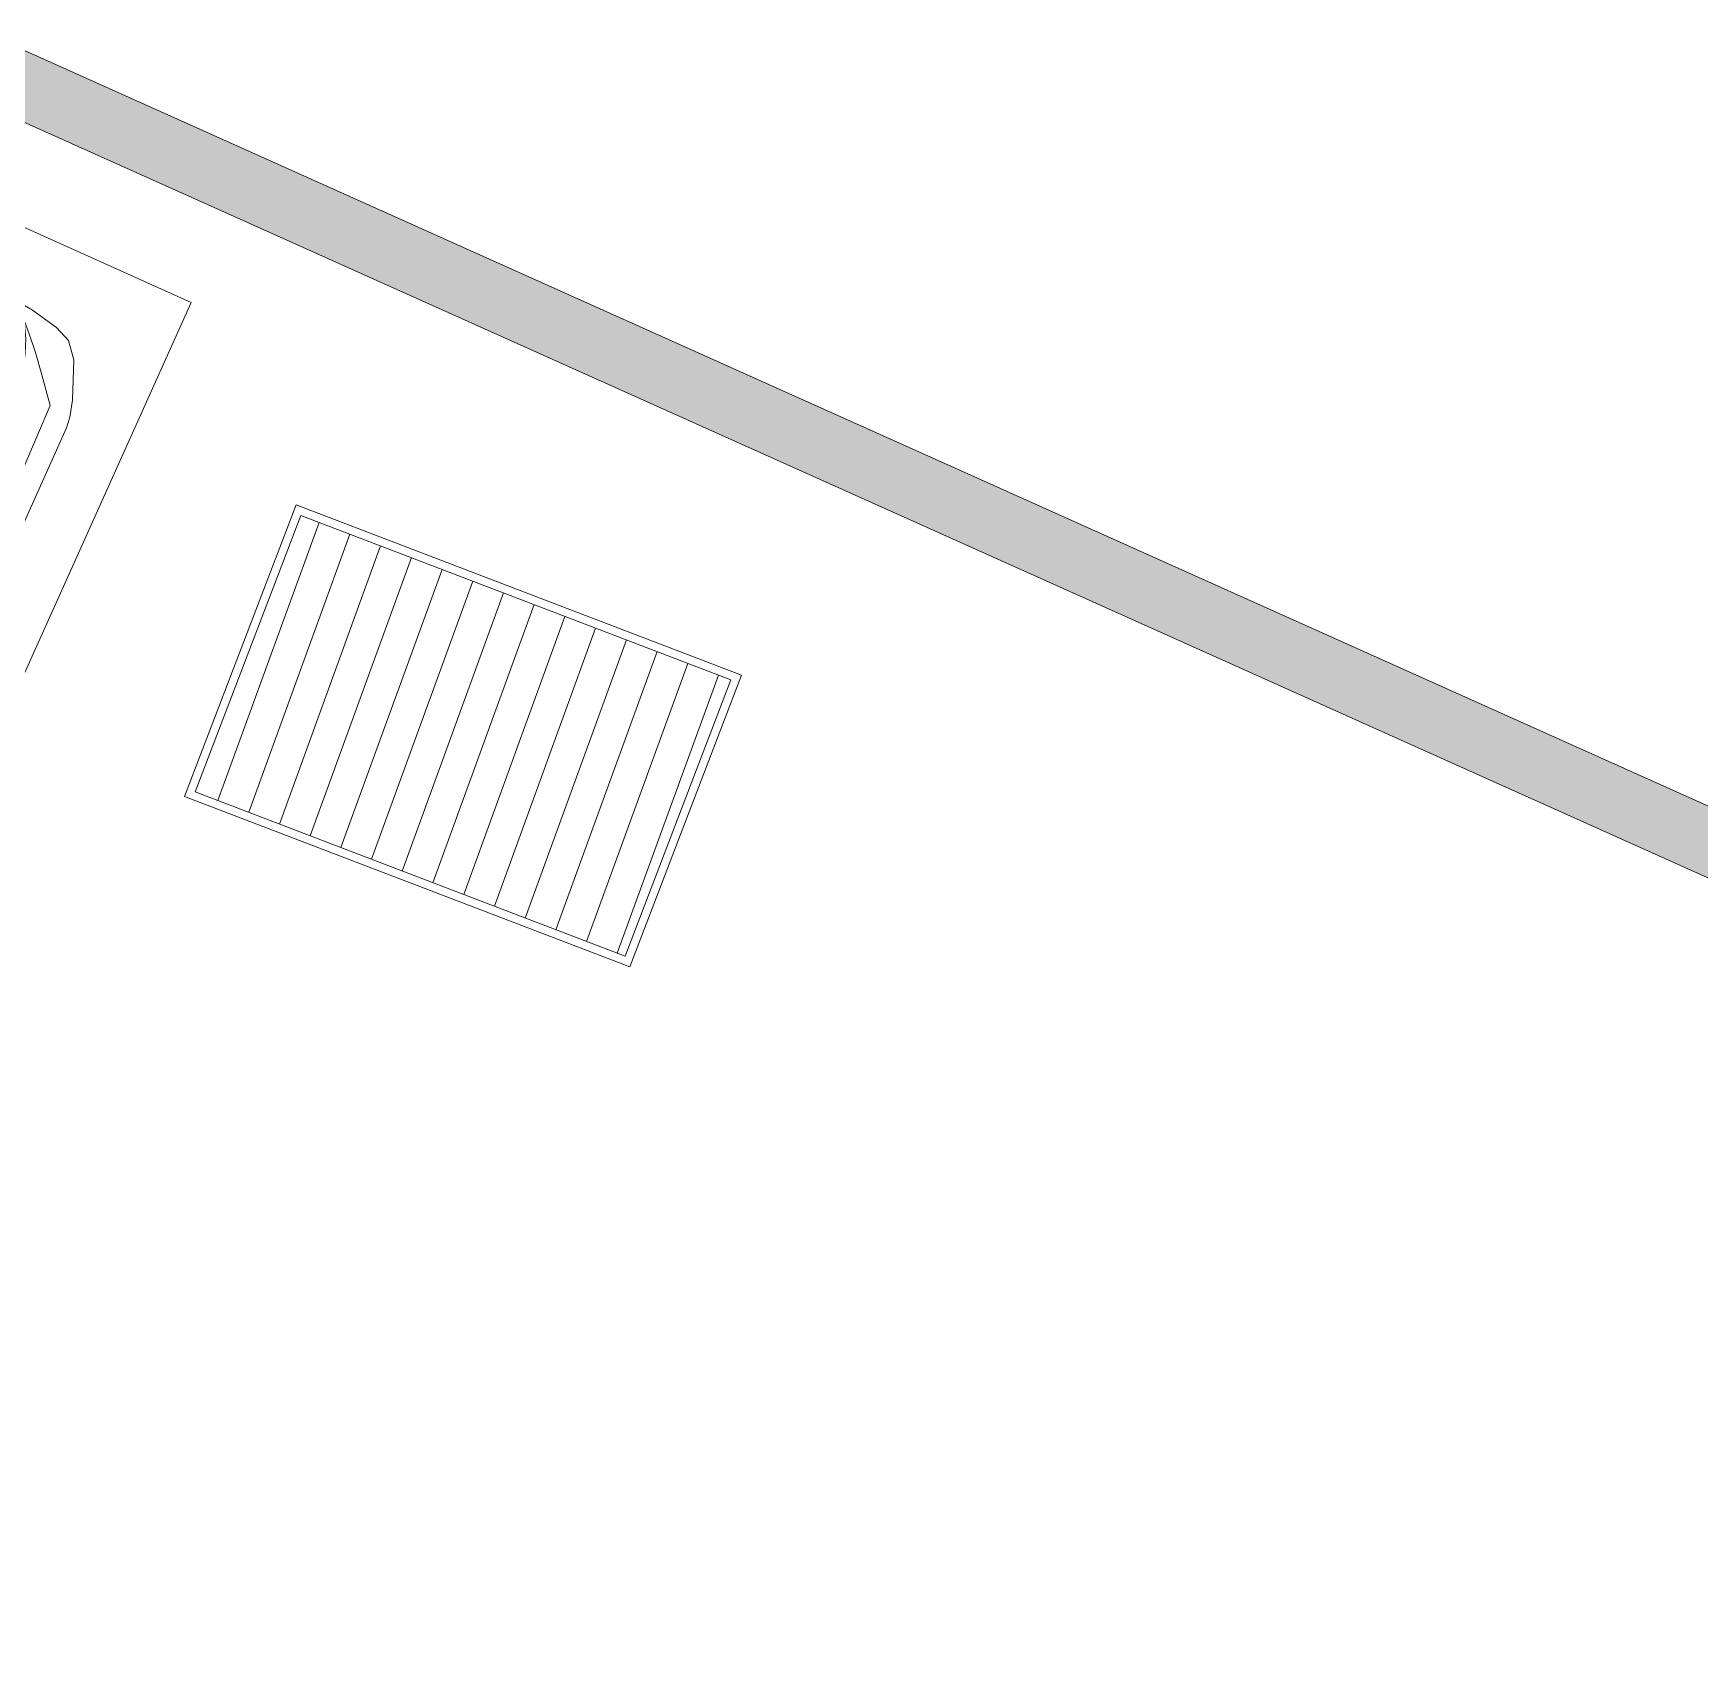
# Model space of a CAD drawing. Header units: metres. Extents: x -13933 to 152404, y -7861 to 21912.
# Drawn here: x 118151 to 119165, y 4820 to 5807 of the extents above; entities that cross this region are included whole.
import ezdxf

# ---------------------------------------------------------------- set-up
doc = ezdxf.new("R2010")
doc.units = ezdxf.units.M
doc.header["$LTSCALE"] = 100
doc.header["$MEASUREMENT"] = 0
doc.layers.get('0').update_dxf_attribs({"color": 9, "lineweight": 9})
for name, color, linetype, lineweight in [('04', 9, 'Continuous', 9), ('06D', 9, 'Continuous', 9), ('09', 9, 'Continuous', 9)]:
    doc.layers.add(name, color=color, linetype=linetype, lineweight=lineweight)

# ---------------------------------------------------------------- blocks, each defined once
blk = doc.blocks.new('p-araba-10')
for points in [[(-193.7946515953372, -2.391985443406156), (-193.7946515953372, 5.335690907420939), (-192.9446603355027, 22.22289716773957), (-191.1343508511054, 38.93531647465716), (-187.6447102801176, 56.59160204151703), (-183.4097955941252, 66.35645079905225), (-173.8844029613829, 74.24433113962004), (-151.2714402148121, 83.47939412597042), (-141.1894990330038, 86.29693780564413), (-134.4818931684131, 87.06637284766475), (-72.47454634953465, 87.27792136419157), (-61.37456853537878, 86.96089897568163), (-45.80797869517119, 86.77968660414628), (-43.98216578320716, 86.69688539662457), (-42.48757636609662, 90.54232733759271), (-39.06058796141588, 95.92556130162848), (-35.28961942424939, 99.56732487659613), (-31.16356867497962, 101.5281495497766), (-25.08713004989841, 101.8897061243915), (-22.62401783232053, 99.42752378272415), (-26.03112483520817, 92.75779106507252), (-28.43438111791329, 88.23908721069164), (-29.23044434502663, 86.74229554577325), (12.67796832371095, 87.5864527811209), (14.66985345240391, 88.35852471650287), (27.59592798743688, 88.18962056421152), (29.71225956566923, 87.5110533529223), (71.74465721946035, 87.11365386146645), (127.907173206855, 86.6577619465679), (159.9596585794788, 87.22787608978979), (177.4583239854255, 87.11279642833686), (187.3207639684406, 85.7044076233724), (198.3576960887148, 82.41805237434164), (207.0429049775849, 78.0176222933078), (214.099722343366, 72.2010371620272), (217.0853713837714, 65.01382188285059), (219.972124850101, 58.06467335952038), (223.2213249290798, 37.27381372782111), (225, 11.23466373271367), (225, -11.23466373271367), (223.2213249290798, -37.27381372758828), (219.972124850101, -58.06467335928755), (217.0853713837714, -65.01382188264688), (214.099722343366, -72.20103716179437), (207.0429049775703, -78.01762229307495), (198.3576960887148, -82.4180523741379), (187.3207639684406, -85.70440762313955), (177.4583239854109, -87.11279642810403), (159.9596585794934, -87.22787608955696), (127.9071732068696, -86.65776194633509), (71.74465721946035, -87.11365386126272), (29.71225956566923, -87.5110533527186), (27.59592798743688, -88.18962056400778), (14.66985345240391, -88.35852471627004), (12.67796832371095, -87.58645278088807), (-29.23044434501207, -86.74229554554041), (-28.43438111791329, -88.23908721042973), (-26.03112483520817, -92.75779106483971), (-22.62401783232053, -99.42752378249132), (-25.08713004989841, -101.8897061241878), (-31.16356867500872, -101.5281495495728), (-35.28961942424939, -99.56732487633415), (-39.06058796141588, -95.92556130139565), (-42.48757636609662, -90.542327337389), (-43.98216578320716, -86.69688539639174), (-45.80797869517119, -86.77968660394255), (-61.37456853537878, -86.9608989754779), (-72.47454634956375, -87.27792136398784), (-134.4818931684276, -87.06637284746101), (-141.1894990330038, -86.2969378054113), (-151.2714402148121, -83.47939412573758), (-173.8844029613974, -74.24433113938721), (-183.4097955941252, -66.35645079881942), (-187.644710280103, -56.5916020412842), (-191.1343508511054, -38.93531647442433), (-192.9446603355027, -22.22289716750674), (-193.7946515953372, -5.335690907188108), (-193.7946515953372, 2.391985443609883)], [(-92.98041732398269, -62.46545957286435), (-126.3407780398411, -56.34466668996902), (-149.4607751506846, -50.64599693204218), (-165.5075315705035, -45.58051337573853), (-173.7420508244977, -42.30905486705887), (-183.4545614163799, -36.92697770516679), (-182.7155649415654, -25.63516972759681), (-183.2434195664391, -12.44380516409001), (-183.2434195664245, 0.1671394717268413), (-183.2434195664245, 12.77808410754369), (-182.7155649415654, 25.96944867107959), (-183.4545614163653, 37.26125664862047), (-177.7537395265099, 42.95992640654731), (-168.4635126345383, 51.50793053877714), (-157.5897250914422, 60.58358933423005), (-142.7042472345783, 72.82517610951619), (-124.6516464637388, 73.24730024398013), (-101.9539330527914, 73.56389284004398), (-79.36179056677794, 73.66942336891951), (-76.8280915909272, 72.40305197508131)], [(-92.98041732398269, 62.79973851631804), (-126.3407780398411, 56.6789456333936), (-149.4607751506992, 50.98027587546676), (-165.507531570518, 45.91479231916309), (-173.7420508244977, 42.64333381051256), (-183.4545614163653, 37.26125664862047), (-182.7155649415654, 25.96944867107959), (-183.2434195664245, 12.77808410754369), (-183.2434195664245, 0.1671394717268413), (-183.2434195664391, -12.44380516409001), (-182.7155649415654, -25.63516972759681), (-183.4545614163799, -36.92697770516679), (-177.753739526539, -42.62564746312272), (-168.4635126345383, -51.17365159532346), (-157.5897250914277, -60.24931039077637), (-142.7042472345783, -72.4908971660916), (-124.6516464637388, -72.91302130052645), (-101.9539330527914, -73.22961389661941), (-79.36179056677794, -73.33514442546584), (-76.82809159091268, -72.06877303165675)], [(-8.335404753743205, -56.67784572679375), (-13.40694145239831, -57.91172201333393), (-38.07109375957225, -63.47266283795761), (-60.31499003176577, -68.83198861042911), (-64.87784118870331, -68.26184810265839), (-69.3266201105871, -66.43739597806415), (-72.97690003838215, -63.58669135610398), (-75.82868263508135, -58.34139306024008), (-79.13674918343895, -49.21913660351129), (-82.78702911124856, -35.30769488208171), (-86.09509565962071, -15.35275732063746), (-87.0076668887341, -5.318274801611551), (-87.00766688874864, 0.1671394717268413), (-87.00766688871954, 5.652553745065233), (-86.09509565959162, 15.68703626409115), (-82.78702911124856, 35.64197382550629), (-79.13674918343895, 49.55341554699407), (-75.82868263508135, 58.67567200369376), (-72.97690003841124, 63.92097029955767), (-69.3266201105871, 66.77167492148874), (-64.87784118871787, 68.59612704611207), (-60.31499003175122, 69.16626755388278), (-38.07109375957225, 63.80694178138219), (-13.40694145236921, 58.24600095675851), (-8.335404753757759, 57.01212467024743)], [(66.19004278817738, 58.56164348551828), (27.51988434643136, 59.35984102963994), (12.69062016495445, 60.61415160492471), (0.9412797245604452, 62.89471571908507), (-31.45496066288615, 70.42057812913845)], [(-2.503063883443246, -52.91634093284665), (-3.05121524563583, -54.57846237601188), (-4.305998191324761, -55.49068843833811), (-8.335404753743205, -56.67784572679375), (-7.271851360201253, -54.46443385783641), (-7.157780788023956, -52.75401129298552), (-12.40505870392371, -22.76459121254447), (-12.74727208340482, -19.79985807240882), (-13.65984331253276, -17.74734995297331), (-17.53826604764617, -15.58081331544963), (-18.6789784211287, -14.21247526355728), (-19.13526403570722, -9.651347035178333), (-19.24933460789907, -3.15173816405877), (-19.24933460789907, 0.1671394717268413), (-19.24933460789907, 3.486017107483348), (-19.13526403572177, 9.985625978602913), (-18.6789784211578, 14.54675420698186), (-17.53826604764617, 15.91509225887421), (-13.65984331253276, 18.08162889642699), (-12.74727208340482, 20.1341370158334), (-12.40505870392371, 23.09887015593995), (-7.157780788038508, 53.0882902364101), (-7.271851360201253, 54.79871280129009), (-8.335404753757759, 57.01212467024743), (-4.305998191339313, 55.82496738173358), (-3.05121524563583, 54.91274131946557), (-2.503063883443246, 53.25061987627123)], [(160.3604593043128, 48.6247026934725), (127.9642189168808, 48.28261818051396), (99.67454573474241, 48.28261818051396), (68.41901938372757, 48.6247026934725), (43.20926827973744, 49.19484424281108), (29.29257532740303, 49.65095623237721), (20.85130143533752, 50.22109778168669), (11.38338574198133, 51.13332384401292), (4.31096703071671, 52.04554886471306), (0.6603977567137918, 52.57220961393613), (-2.503063883443246, 53.25061987627123), (-3.393428625116939, 49.78147154174803), (-4.876354378109681, 41.68546862395305), (-6.929637980749247, 29.59847798552073), (-9.096992155580663, 11.92410557980474), (-9.096992155566113, 2.573792086725006), (-9.096992155580663, 0.1671394717268413), (-9.096992155580663, -2.239513143300428), (-9.096992155580663, -11.58982663638016), (-6.929637980734697, -29.26419904209615), (-4.87635437809513, -41.35118968049937), (-3.393428625116939, -49.44719259835257), (-2.503063883443246, -52.91634093284665), (0.6603977567137918, -52.23793067048246), (4.31096703071671, -51.71126992131758), (11.38338574196677, -50.79904490055922), (20.85130143533752, -49.88681883826211), (29.29257532740303, -49.31667728892353), (43.20926827973744, -48.8605652993283), (68.41901938371302, -48.29042375004792), (99.67454573472787, -47.94833923706028), (127.9642189168808, -47.94833923706028), (160.3604593042982, -48.29042375001882)], [(66.19004278817738, -58.22736454209372), (27.51988434643136, -59.02556208618626), (12.690620164969, -60.27987266147102), (0.9412797245604452, -62.5604367756605), (-31.45496066285705, -70.08629918571387)]]:
    blk.add_lwpolyline(points)
for points in [[(159.4756802741467, 66.29907509915938), (166.0918133708328, 67.2113011614565), (167.1184551721671, 68.57964025491674), (165.8636722264782, 69.60589379382145), (156.2816842979955, 70.86020436907711), (128.6764395377104, 72.68465545213256), (106.0903282231156, 73.82493750921276), (87.72485468602099, 74.85119104814656), (77.73710138334718, 74.99895297260082), (77.38901637254456, 74.3431616359012), (80.31022259528982, 64.01851098496991), (81.10872158932034, 62.08003138376807), (83.2760757641663, 61.73794687080954), (106.8888272171607, 61.96600390713139), (135.634786013863, 63.79045499018684)], [(169.6280227264651, -39.28219476992672), (171.3390929496527, -30.27396578980552), (172.9360892748227, -18.6430881825363), (173.8486605039361, -4.38956194811908), (173.8486605039361, 0.1671394717268413), (173.8486605039506, 4.723840891572762), (172.9360892748082, 18.97736712598998), (171.3390929496381, 30.60824473323009), (169.6280227264651, 39.6164737133513), (166.7762417927006, 48.39664669866033), (165.8358800274873, 50.44915377649886), (160.5886021116021, 50.44915377649886), (160.3604593043128, 48.6247026934725), (159.0193946595827, 36.53771205506928), (157.5364689066045, 19.43348015712399), (156.9661127198342, 8.144687062813318), (156.9661127198342, 0.1671394716977375), (156.9661127198342, -7.810408119388739), (157.5364689066045, -19.09920121369941), (159.0193946595682, -36.2034331116156), (160.3604593042982, -48.29042375001882), (160.5886021116021, -50.11487483307428), (165.8358800274873, -50.11487483304517), (166.7762417927006, -48.06236775523575)], [(174.0634268708236, -36.08940459344011), (175.5463542867364, -27.87937419903756), (176.5729944251361, -19.32725825005036), (177.3714934191812, -10.54708526474132), (177.4855656542786, -1.424828807983431), (177.4855656542786, 0.1671394717268413), (177.4855656542786, 1.759107751437113), (177.3714934191812, 10.8813642081368), (176.5729944251361, 19.66153719344584), (175.5463542867073, 28.21365314243303), (174.0634268708236, 36.42368353686471), (173.0367867324239, 41.09884028341911), (173.1508573046012, 43.72148995210591), (174.5197124853875, 45.20385652217373), (178.0559218410199, 45.65996955333685), (184.1016987509647, 46.4581670974585), (193.2273994019633, 48.39664669868944), (197.4480371794489, 49.42290023759415), (199.843534161555, 49.30887171938957), (201.6686732940288, 47.14233612340468), (202.5812445231568, 43.60746143395954), (204.7485986979882, 36.87979656802781), (206.6878100655594, 26.73128553082643), (208.1707358185231, 18.63528261297324), (209.0833053847746, 12.4777592964092), (209.6536615715158, 6.89037752909644), (209.539590999324, 4.951897927894606), (208.6270214331016, 3.013418326692772), (207.7144502039591, 1.188966202098526), (207.7144502039737, 0.1671394717268413), (207.7144502039591, -0.8546872586739482), (208.6270214331016, -2.679139383268193), (208.6270214331016, -2.679139383268193), (209.539590999324, -4.617618984470027), (209.6536615715158, -6.556098585671861), (209.0833053847455, -12.14348035298462), (208.1707358185231, -18.30100366957777), (206.6878100655594, -26.39700658737274), (204.7485986979882, -36.54551762460324), (202.5812445231568, -43.27318249050586), (201.6686732940288, -46.8080571799801), (199.8435341615695, -48.97459277596501), (197.4480371794634, -49.08862129414046), (193.2273994019633, -48.06236775526485), (184.1016987509647, -46.12388815400481), (178.0559218410344, -45.32569060988317), (174.5197124854021, -44.86957757877826), (173.1508573045867, -43.38721100868133), (173.0367867324094, -40.76456133999454)], [(159.4756802741467, -65.9647961557348), (166.0918133708328, -66.87702221800282), (167.1184551721671, -68.24536131146306), (165.8636722264491, -69.27161485036775), (156.2816842979809, -70.52592542565253), (128.6764395377104, -72.35037650867889), (106.0903282231156, -73.49065856578818), (87.72485468602099, -74.51691210466379), (77.73710138333263, -74.66467402914714), (77.38901637254456, -74.00888269247663), (80.31022259527526, -63.68423204151622), (81.10872158933489, -61.74575244031439), (83.27607576415176, -61.40366792735585), (106.8888272171461, -61.6317249637068), (135.6347860138776, -63.45617604673316)]]:
    blk.add_lwpolyline(points, close=True)
blk = doc.blocks.new('p-carpark_std')
at = {"layer": '06D'}
blk.add_lwpolyline([(-500, -125), (0, -125), (0, 125), (-500, 125)], close=True, dxfattribs=at)
at = {"layer": '04'}
blk.add_blockref('p-araba-10', (-265, 0), dxfattribs=at)

msp = doc.modelspace()

# ---------------------------------------------------------------- hatches: boundary and pattern name
at = {"layer": '06D'}
h = msp.add_hatch(dxfattribs=at)
h.set_pattern_fill('_USER', color=251, scale=20, angle=70, pattern_type=0)
h.set_pattern_definition([(70, (-1379.436646659276, -4.1003481847074), (-18.79385241571817, 6.840402866513374), [])])
h.paths.add_polyline_path([(118249.8449919584, 5345.412933805879), (118511.3654548055, 5245.377702450978), (118575.6738178192, 5413.497999995345), (118314.1533549723, 5513.53323135045)])
at = {"layer": '09'}
h = msp.add_hatch(color=254, dxfattribs=at)
edge = h.paths.add_edge_path(flags=16)
edge.add_line((114428.4116336253, 7400.929333711605), (114304.0883438452, 7436.313250781432))
edge.add_line((114304.0883438452, 7436.313250781432), (113817.5701588862, 8239.380946119327))
edge.add_line((113817.5701588862, 8239.380946119327), (113722.4399689427, 8211.41949953543))
edge.add_arc((113807.0396817568, 7923.595093704763), 300.0000000000088, 106.3795501212407, 212.1439862446257)
edge.add_line((113553.0255673916, 7763.980464978982), (114136.123327622, 6836.026289740223))
edge.add_arc((114178.7352813025, 6955.922956408185), 127.2438182174505, 250.4344991400337, 344.0651745778117)
edge.add_line((114301.0897067504, 6920.988963680911), (114352.6294917229, 7115.268331564528))
edge.add_line((114352.6294917229, 7115.268331564528), (114428.4116336253, 7400.929333711605))
edge = h.paths.add_edge_path()
edge.add_line((113835.8286989273, 8286.439732551242), (113711.1600072341, 8249.796086979522))
edge.add_arc((113807.0396817566, 7923.595093704819), 339.9999999999203, 106.3795501212209, 212.1439862446054)
edge.add_line((113519.1570188094, 7742.698514482416), (114109.0868116494, 6803.871697265327))
edge.add_arc((114178.7352813025, 6955.922956408186), 167.2438182174492, 245.389419184089, 344.2027897607758)
edge.add_line((114339.6625095361, 6910.393603842913), (114391.292137561, 7105.011635371467))
edge.add_line((114391.292137561, 7105.011635371467), (115271.1881225706, 6866.978859376948))
edge.add_line((115271.1881225706, 6866.978859376948), (117108.6138132269, 6218.089396007796))
edge.add_line((117108.6138132269, 6218.089396007796), (119511.5351814827, 5139.796174344383))
edge.add_line((119511.5351814827, 5139.796174344383), (121406.5577524319, 4202.595979120932))
edge.add_line((121406.5577524319, 4202.595979120932), (122694.0005808682, 3408.610523192954))
edge.add_line((122694.0005808682, 3408.610523192954), (123121.845039642, 2283.976367919018))
edge.add_line((123121.845039642, 2283.976367919018), (123121.845039642, -684.8530417574948))
edge.add_line((123121.845039642, -684.8530417574948), (122658.6448695092, -1321.318167828416))
edge.add_line((122658.6448695092, -1321.318167828416), (122708.1596728591, -1321.318167828456))
edge.add_line((122708.1596728591, -1321.318167828456), (123161.845039642, -697.8123305875415))
edge.add_line((123161.845039642, -697.8123305875415), (123161.845039642, 2291.327957596026))
edge.add_line((123161.845039642, 2291.327957596026), (122726.5573747351, 3435.527362975103))
edge.add_line((122726.5573747351, 3435.527362975103), (121425.9645081663, 4237.622646222288))
edge.add_line((121425.9645081663, 4237.622646222288), (119528.5955309676, 5175.98327743677))
edge.add_line((119528.5955309676, 5175.98327743677), (117123.4871385383, 6255.257910049739))
edge.add_line((117123.4871385383, 6255.257910049739), (115283.0876422005, 6905.197577072247))
edge.add_line((115283.0876422005, 6905.197577072247), (114401.6014707956, 7143.872696689403))
edge.add_line((114401.6014707956, 7143.872696689403), (114477.6530759162, 7428.503159827511))
edge.add_line((114477.6530759162, 7428.503159827511), (114330.1555307258, 7470.482751231944))
edge.add_line((114330.1555307258, 7470.482751231944), (113857.2689487799, 8251.04954042905))
edge.add_line((113857.2689487799, 8251.04954042905), (113835.8286989273, 8286.439732551242))

# ---------------------------------------------------------------- linework, layer by layer
at = {"layer": '06D'}
msp.add_lwpolyline([(121425.9645081663, 4237.622646222288), (119528.5955309676, 5175.98327743677), (117123.4871385383, 6255.257910049739), (115283.0876422005, 6905.197577072247), (114401.6014707956, 7143.872696689403), (114477.6530759162, 7428.503159827511), (114330.1555307258, 7470.482751231944), (113857.2689487799, 8251.04954042905), (113835.8286989273, 8286.439732551242), (113711.1600072341, 8249.796086979522, 0.4972989191067819), (113519.1570188094, 7742.698514482416), (114109.0868116494, 6803.871697265327, 0.4600192944719266), (114339.6625095361, 6910.393603842913), (114391.292137561, 7105.011635371467), (115271.1881225706, 6866.978859376948), (117108.6138132269, 6218.089396007796), (119511.5351814827, 5139.796174344383), (121406.5577524319, 4202.595979120932)], format="xyb", dxfattribs=at)
for points in [[(118243.3886402762, 5342.529268957798), (118514.2491196536, 5238.921350768802), (118582.1301695014, 5416.38166484342), (118311.2696901242, 5519.98958303263)], [(118249.8449919584, 5345.412933805879), (118511.3654548055, 5245.377702450978), (118575.6738178192, 5413.497999995345), (118314.1533549723, 5513.53323135045)]]:
    msp.add_lwpolyline(points, close=True, dxfattribs=at)

# ---------------------------------------------------------------- block references
at = {"layer": '04', "xscale": -1, "rotation": 65.7671394837001}
msp.add_blockref('p-carpark_std', (117928.220428991, 5238.310816108531), dxfattribs=at)

doc.saveas('drawing.dxf')
